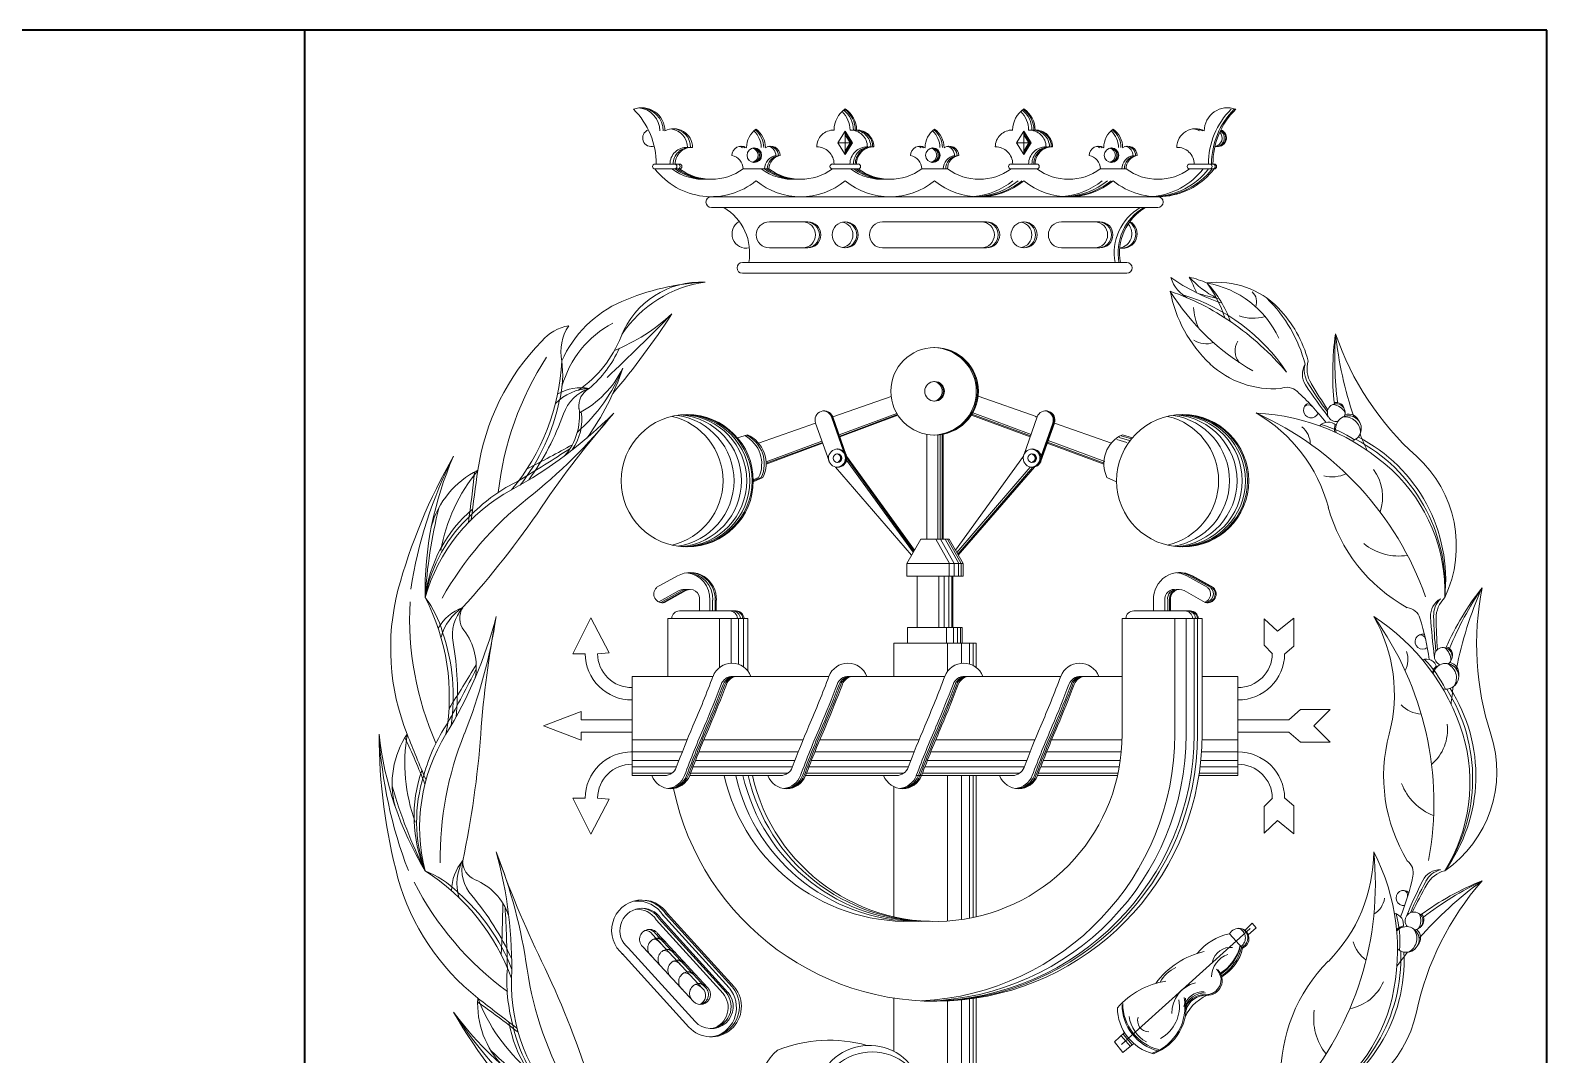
# Model space of a CAD drawing. Header units: millimetres. Extents: x 0 to 211, y 0 to 125.
# Drawn here: x 180.58 to 205, y 42.5 to 59 of the extents above; entities that cross this region are included whole.
import ezdxf
from ezdxf.enums import TextEntityAlignment as Align

# ---------------------------------------------------------------- set-up
doc = ezdxf.new("R2010")
doc.units = ezdxf.units.MM
doc.layers.add('Cajetín y formato', color=1, linetype='Continuous', lineweight=35)
doc.layers.add('Textos y Leyendas', color=3, linetype='Continuous', lineweight=15)
doc.styles.add('e1', font='times.ttf')

# ---------------------------------------------------------------- blocks, each defined once
blk = doc.blocks.new('eps')
at = {"color": 0, "lineweight": 13}
for p, q in [((-1.296, 10.375), (-1.413, 10.186)), ((-1.296, 10.375), (-1.179, 10.186)), ((-1.296, 10.375), (-1.296, 9.998)), ((-1.296, 10.354), (-1.193, 10.186)), ((-1.296, 10.317), (-1.215, 10.186)), ((1.58, 10.375), (1.463, 10.186)), ((1.58, 10.375), (1.697, 10.186)), ((1.58, 10.375), (1.58, 9.998)), ((1.58, 10.354), (1.683, 10.186)), ((1.58, 10.317), (1.661, 10.186)), ((-1.413, 10.186), (-1.296, 9.998)), ((-1.296, 10.186), (-1.413, 10.186)), ((-1.215, 10.186), (-1.296, 10.056)), ((-1.193, 10.186), (-1.296, 10.019)), ((-1.179, 10.186), (-1.296, 9.998)), ((-1.296, 10.186), (-1.179, 10.186)), ((1.463, 10.186), (1.58, 9.998)), ((1.58, 10.186), (1.463, 10.186)), ((1.661, 10.186), (1.58, 10.056)), ((1.683, 10.186), (1.58, 10.019)), ((1.697, 10.186), (1.58, 9.998)), ((1.58, 10.186), (1.697, 10.186)), ((-3.963, 9.846), (-4.359, 9.846)), ((-3.963, 9.768), (-4.359, 9.768)), ((-2.939, 9.768), (-2.525, 9.768)), ((-1.501, 9.847), (-1.087, 9.847)), ((-1.501, 9.768), (-1.087, 9.768)), ((-0.063, 9.768), (0.351, 9.768)), ((1.375, 9.847), (1.789, 9.847)), ((1.375, 9.768), (1.789, 9.768)), ((2.813, 9.768), (3.227, 9.768)), ((4.251, 9.846), (4.647, 9.846)), ((4.251, 9.768), (4.647, 9.768)), ((-3.451, 9.32), (0.144, 9.32)), ((3.739, 9.32), (0.144, 9.32)), ((-3.451, 9.147), (0.144, 9.147)), ((3.739, 9.147), (0.144, 9.147)), ((-2.517, 8.917), (-1.898, 8.917)), ((0.144, 8.917), (-0.693, 8.917)), ((0.144, 8.917), (0.982, 8.917)), ((2.805, 8.917), (2.186, 8.917)), ((-2.517, 8.496), (-1.898, 8.496)), ((0.144, 8.496), (-0.693, 8.496)), ((0.144, 8.496), (0.982, 8.496)), ((2.805, 8.496), (2.186, 8.496)), ((0.144, 8.26), (-2.951, 8.26)), ((0.144, 8.088), (-2.951, 8.088)), ((0.144, 8.26), (3.239, 8.26)), ((0.144, 8.088), (3.239, 8.088)), ((-1.497, 5.774), (-0.557, 6.106)), ((1.796, 5.774), (0.845, 6.11)), ((-2.691, 5.351), (-1.773, 5.676)), ((-1.556, 5.062), (-1.773, 5.676)), ((-1.323, 5.222), (-1.518, 5.774)), ((-1.304, 5.203), (-1.506, 5.774)), ((-1.279, 5.16), (-1.497, 5.774)), ((-1.395, 5.487), (-0.465, 5.831)), ((-1.384, 5.467), (-0.452, 5.811)), ((-1.384, 5.454), (-0.446, 5.801)), ((1.683, 5.454), (0.736, 5.804)), ((1.688, 5.468), (0.741, 5.818)), ((1.697, 5.494), (0.751, 5.844)), ((1.579, 5.16), (1.796, 5.774)), ((1.855, 5.062), (2.073, 5.676)), ((1.86, 5.145), (2.047, 5.676)), ((1.863, 5.126), (2.057, 5.676)), ((2.99, 5.351), (2.073, 5.676)), ((-3.032, 5.439), (-2.869, 5.487)), ((-2.57, 5.053), (-1.67, 5.385)), ((0.018, 5.493), (0.018, 3.804)), ((0.196, 5.493), (0.196, 3.804)), ((0.236, 5.493), (0.236, 3.804)), ((0.265, 5.493), (0.265, 3.804)), ((0.282, 5.493), (0.282, 3.804)), ((2.883, 5.056), (1.972, 5.393)), ((3.242, 5.363), (3.08, 5.411)), ((3.28, 5.395), (3.118, 5.443)), ((3.312, 5.42), (3.15, 5.468)), ((3.331, 5.439), (3.169, 5.487)), ((-2.57, 5.029), (-1.663, 5.364)), ((-2.57, 5.016), (-1.659, 5.353)), ((-0.179, 3.631), (-1.275, 5.144)), ((0.478, 3.631), (1.574, 5.144)), ((2.869, 5.016), (1.958, 5.353)), ((2.874, 5.03), (1.963, 5.367)), ((-0.227, 3.548), (-1.451, 4.968)), ((-0.2, 3.595), (-1.275, 5.079)), ((-0.188, 3.615), (-1.271, 5.11)), ((0.5, 3.593), (1.685, 4.968)), ((0.517, 3.563), (1.726, 4.964)), ((0.526, 3.548), (1.75, 4.968)), ((-2.775, 4.761), (-2.691, 4.797)), ((-2.775, 4.743), (-2.648, 4.797)), ((-2.775, 4.73), (-2.62, 4.797)), ((3.075, 4.73), (2.919, 4.797)), ((-0.302, 3.416), (-0.079, 3.804)), ((-0.079, 3.804), (0.15, 3.804)), ((0.379, 3.804), (0.15, 3.804)), ((0.386, 3.416), (0.163, 3.804)), ((0.461, 3.416), (0.238, 3.804)), ((0.536, 3.416), (0.313, 3.804)), ((0.574, 3.416), (0.35, 3.804)), ((0.602, 3.416), (0.379, 3.804)), ((-3.996, 3.214), (-4.337, 3.025)), ((-0.302, 3.416), (0.15, 3.416)), ((-0.302, 3.208), (-0.302, 3.416)), ((-0.139, 3.208), (-0.302, 3.208)), ((-0.139, 3.208), (0.15, 3.208)), ((-0.139, 2.383), (-0.139, 3.208)), ((0.602, 3.416), (0.15, 3.416)), ((0.438, 3.208), (0.15, 3.208)), ((0.213, 2.383), (0.213, 3.208)), ((0.297, 2.383), (0.297, 3.208)), ((0.372, 2.383), (0.372, 3.208)), ((0.377, 3.208), (0.377, 3.416)), ((0.419, 2.383), (0.419, 3.208)), ((0.438, 3.208), (0.602, 3.208)), ((0.438, 2.383), (0.438, 3.208)), ((0.461, 3.208), (0.461, 3.416)), ((0.527, 3.208), (0.527, 3.416)), ((0.574, 3.208), (0.574, 3.416)), ((0.602, 3.208), (0.602, 3.416)), ((4.205, 3.214), (4.546, 3.025)), ((4.25, 3.214), (4.591, 3.025)), ((4.28, 3.214), (4.621, 3.025)), ((4.295, 3.214), (4.636, 3.025)), ((-3.969, 2.977), (-4.294, 2.795)), ((-3.923, 2.977), (-4.263, 2.787)), ((-3.884, 2.977), (-4.225, 2.787)), ((-3.863, 2.977), (-4.204, 2.787)), ((-3.863, 2.977), (-3.863, 2.977)), ((4.163, 2.977), (4.503, 2.787)), ((-3.644, 2.65), (-3.644, 2.824)), ((-3.477, 2.65), (-3.477, 2.824)), ((-3.43, 2.65), (-3.43, 2.824)), ((-3.392, 2.65), (-3.392, 2.824)), ((-3.371, 2.65), (-3.371, 2.824)), ((3.67, 2.65), (3.67, 2.824)), ((3.854, 2.65), (3.854, 2.824)), ((3.899, 2.65), (3.899, 2.824)), ((3.929, 2.65), (3.929, 2.824)), ((3.944, 2.65), (3.944, 2.824)), ((-5.68, 1.962), (-5.393, 2.54)), ((-5.393, 2.54), (-5.096, 1.978)), ((-4.15, 2.528), (-2.865, 2.528)), ((-4.15, 1.597), (-4.15, 2.528)), ((-3.507, 2.65), (-3.964, 2.65)), ((-3.507, 2.65), (-3.051, 2.65)), ((-3.319, 2.528), (-3.319, 1.741)), ((-3.134, 2.528), (-3.134, 1.808)), ((-3.016, 2.528), (-3.016, 1.792)), ((-2.932, 2.528), (-2.932, 1.75)), ((-2.865, 2.528), (-2.865, 1.687)), ((3.164, 2.528), (3.164, 0.665)), ((4.45, 2.528), (3.164, 2.528)), ((3.807, 2.65), (3.35, 2.65)), ((3.807, 2.65), (4.264, 2.65)), ((4.011, 0.665), (4.011, 2.528)), ((4.194, 0.665), (4.194, 2.528)), ((4.322, 0.665), (4.322, 2.528)), ((4.377, 0.665), (4.377, 2.528)), ((4.45, 0.665), (4.45, 2.528)), ((5.452, 2.523), (5.664, 2.323)), ((5.452, 2.097), (5.452, 2.523)), ((5.664, 2.323), (5.93, 2.536)), ((5.93, 2.536), (5.93, 2.084)), ((-0.291, 2.383), (0.15, 2.383)), ((-0.291, 2.129), (-0.291, 2.383)), ((0.59, 2.383), (0.15, 2.383)), ((0.337, 2.129), (0.337, 2.383)), ((0.45, 2.129), (0.45, 2.383)), ((0.515, 2.129), (0.515, 2.383)), ((0.562, 2.129), (0.562, 2.383)), ((0.59, 2.129), (0.59, 2.383)), ((-5.482, 1.962), (-5.68, 1.962)), ((-5.283, 1.962), (-5.096, 1.978)), ((-0.515, 2.129), (-0.515, 1.597)), ((0.15, 2.129), (-0.515, 2.129)), ((0.15, 2.129), (0.815, 2.129)), ((0.354, 1.679), (0.354, 2.129)), ((0.576, 1.807), (0.576, 2.129)), ((0.707, 1.796), (0.707, 2.129)), ((0.764, 1.772), (0.764, 2.129)), ((0.815, 2.129), (0.815, 1.74)), ((5.583, 1.962), (5.452, 2.097)), ((5.93, 2.084), (5.781, 1.962)), ((-4.727, 1.597), (-3.425, 1.597)), ((-4.727, 0), (-4.727, 1.597)), ((-3.106, 1.597), (-3.022, 1.597)), ((-3.022, 1.597), (-1.558, 1.597)), ((-1.239, 1.597), (-0.515, 1.597)), ((-0.515, 1.597), (0.15, 1.597)), ((0.309, 1.597), (0.15, 1.597)), ((2.175, 1.597), (0.628, 1.597)), ((3.164, 1.597), (2.495, 1.597)), ((5.026, 1.597), (4.45, 1.597)), ((5.026, 0), (5.026, 1.597)), ((-5.548, 1.03), (-6.154, 0.798)), ((-5.548, 0.897), (-5.548, 1.03)), ((5.847, 0.897), (6.036, 1.061)), ((6.036, 1.061), (6.514, 1.061)), ((6.514, 1.061), (6.248, 0.798)), ((-5.548, 0.567), (-6.154, 0.798)), ((-4.727, 0.897), (-5.548, 0.897)), ((5.026, 0.897), (5.847, 0.897)), ((6.514, 0.536), (6.248, 0.798)), ((-4.727, 0.699), (-5.548, 0.699)), ((-5.548, 0.699), (-5.548, 0.567)), ((-4.727, 0.577), (-3.84, 0.577)), ((-3.571, 0.577), (-1.973, 0.577)), ((-1.704, 0.577), (-0.106, 0.577)), ((0.162, 0.577), (1.761, 0.577)), ((2.029, 0.577), (3.163, 0.577)), ((4.449, 0.577), (5.026, 0.577)), ((5.026, 0.699), (5.847, 0.699)), ((5.847, 0.699), (6.036, 0.536)), ((6.036, 0.536), (6.514, 0.536)), ((-4.749, 0.38), (-3.919, 0.38)), ((-3.652, 0.38), (-2.052, 0.38)), ((-1.785, 0.38), (-0.185, 0.38)), ((0.082, 0.38), (1.681, 0.38)), ((1.948, 0.38), (3.151, 0.38)), ((4.44, 0.38), (5.026, 0.38)), ((-4.727, 0.244), (-3.972, 0.244)), ((-4.727, 0.142), (-4.011, 0.142)), ((-4.727, 0.04), (-4.083, 0.04)), ((-4.202, 0), (-4.727, 0)), ((-2.336, 0), (-3.799, 0)), ((-3.784, 0.04), (-2.216, 0.04)), ((-3.745, 0.142), (-2.144, 0.142)), ((-3.706, 0.244), (-2.105, 0.244)), ((-0.469, 0), (-1.932, 0)), ((-1.917, 0.04), (-0.349, 0.04)), ((-1.879, 0.142), (-0.277, 0.142)), ((-1.839, 0.244), (-0.238, 0.244)), ((0.15, 0), (-0.15, 0)), ((-0.051, 0.04), (1.517, 0.04)), ((-0.012, 0.142), (1.589, 0.142)), ((0.028, 0.244), (1.628, 0.244)), ((0.15, 0), (1.398, 0)), ((0.354, -2.342), (0.354, 0)), ((0.576, -2.319), (0.576, 0)), ((0.707, -2.297), (0.707, 0)), ((0.764, -2.286), (0.764, 0)), ((0.815, 0), (0.815, -2.275)), ((1.801, 0), (3.09, 0)), ((1.816, 0.04), (3.098, 0.04)), ((1.855, 0.142), (3.118, 0.142)), ((1.895, 0.244), (3.134, 0.244)), ((4.398, 0), (5.026, 0)), ((4.404, 0.04), (5.026, 0.04)), ((4.418, 0.142), (5.026, 0.142)), ((4.429, 0.244), (5.026, 0.244)), ((-0.515, -0.178), (-0.515, -2.275)), ((-5.482, -0.365), (-5.68, -0.365)), ((-5.68, -0.365), (-5.393, -0.944)), ((-5.393, -0.944), (-5.096, -0.381)), ((-5.283, -0.365), (-5.096, -0.381)), ((5.583, -0.365), (5.452, -0.501)), ((5.93, -0.487), (5.781, -0.365)), ((5.93, -0.939), (5.93, -0.487)), ((5.452, -0.501), (5.452, -0.926)), ((5.452, -0.926), (5.664, -0.726)), ((5.664, -0.726), (5.93, -0.939)), ((-4.34, -2.325), (-3.263, -3.51)), ((-4.292, -2.309), (-3.215, -3.494)), ((-4.26, -2.309), (-3.183, -3.494)), ((-4.241, -2.235), (-3.164, -3.42)), ((-4.241, -2.235), (-3.164, -3.42)), ((-4.193, -2.219), (-3.116, -3.404)), ((-4.161, -2.219), (-3.084, -3.404)), ((5.139, -2.494), (5.256, -2.376)), ((5.256, -2.376), (5.322, -2.452)), ((-4.396, -2.559), (-3.593, -3.429)), ((-4.348, -2.543), (-3.545, -3.413)), ((-4.316, -2.543), (-3.512, -3.413)), ((3.156, -4.334), (5.224, -2.466)), ((4.895, -2.549), (5.104, -2.778)), ((5.322, -2.452), (5.194, -2.565)), ((-4.889, -2.866), (-3.812, -4.051)), ((-4.79, -2.776), (-3.713, -3.961)), ((-4.541, -2.768), (-3.737, -3.639)), ((-0.515, -3.583), (-0.515, -4.439)), ((0.354, -5.048), (0.354, -3.63)), ((0.576, -4.957), (0.576, -3.613)), ((0.707, -4.9), (0.707, -3.598)), ((0.764, -4.879), (0.764, -3.59)), ((0.815, -3.583), (0.815, -4.861)), ((3.203, -4.141), (3.041, -4.29)), ((3.041, -4.29), (3.174, -4.461)), ((3.149, -4.19), (3.297, -4.363)), ((3.174, -4.461), (3.354, -4.318)), ((3.18, -4.163), (3.328, -4.338))]:
    blk.add_line(p, q, dxfattribs=at)
for centre, radius in [((-2.759, 9.989), 0.117), ((0.117, 9.989), 0.117), ((2.993, 9.989), 0.117), ((-1.296, 8.706), 0.21), ((1.584, 8.706), 0.21), ((0.144, 6.187), 0.705), ((0.144, 6.187), 0.158), ((-3.84, 4.746), 1.065), ((4.139, 4.746), 1.065), ((-1.418, 5.111), 0.147), ((-1.418, 5.111), 0.0696), ((1.717, 5.111), 0.147), ((1.717, 5.111), 0.0696)]:
    blk.add_circle(centre, radius, dxfattribs=at)
for centre, radius, start, end in [((-4.573, 10.379), 0.375, 0, 110.5678), ((-4.655, 10.379), 0.375, 0, 83.735), ((-4.602, 10.379), 0.375, 0, 87.7257), ((4.861, 10.379), 0.375, 69.4322, 180), ((-5.589, 9.845), 1.251, 0.0474, 44.9776), ((-1.066, 10.394), 0.409, 123.9274, 180), ((-1.627, 10.394), 0.409, 0, 46.6209), ((-1.573, 10.394), 0.409, 0, 51.6766), ((-1.542, 10.394), 0.409, 0, 54.4107), ((-1.522, 10.394), 0.409, 0, 56.0726), ((1.81, 10.394), 0.409, 123.9274, 180), ((1.249, 10.394), 0.409, 0, 46.6209), ((1.303, 10.394), 0.409, 0, 51.6766), ((1.334, 10.394), 0.409, 0, 54.4107), ((1.354, 10.394), 0.409, 0, 56.0726), ((5.803, 9.845), 1.251, 135.0224, 179.9526), ((5.854, 9.845), 1.251, 135.0224, 179.9526), ((5.877, 9.845), 1.251, 135.0224, 179.9526), ((-4.416, 10.267), 0.14, 111.4749, 288.1112), ((-4.055, 10.114), 0.301, 0, 118.3292), ((-4.137, 10.114), 0.301, 0, 82.1956), ((-4.085, 10.114), 0.301, 0, 87.1697), ((-2.516, 10.111), 0.368, 125.9765, 180), ((-3.016, 10.111), 0.368, 0, 47.2049), ((-2.975, 10.111), 0.368, 0, 51.3748), ((-2.948, 10.111), 0.368, 0, 54.0235), ((-1.486, 10.124), 0.269, 87.5947, 180), ((-1.207, 10.124), 0.269, 0, 92.4053), ((-1.153, 10.124), 0.269, 0, 92.4053), ((-1.121, 10.124), 0.269, 0, 92.4053), ((-1.102, 10.124), 0.269, 0, 92.4053), ((0.36, 10.111), 0.368, 125.9765, 180), ((-0.139, 10.111), 0.368, 0, 47.2049), ((-0.099, 10.111), 0.368, 0, 51.3748), ((-0.072, 10.111), 0.368, 0, 54.0235), ((1.39, 10.124), 0.269, 87.5947, 180), ((1.669, 10.124), 0.269, 0, 92.4053), ((1.724, 10.124), 0.269, 0, 92.4053), ((1.755, 10.124), 0.269, 0, 92.4053), ((1.774, 10.124), 0.269, 0, 92.4053), ((3.236, 10.111), 0.368, 125.9765, 180), ((2.737, 10.111), 0.368, 0, 47.2049), ((2.777, 10.111), 0.368, 0, 51.3748), ((2.804, 10.111), 0.368, 0, 54.0235), ((4.344, 10.114), 0.301, 61.6708, 180), ((4.269, 10.114), 0.301, 61.6708, 82.9086), ((4.321, 10.114), 0.301, 61.6708, 87.8231), ((4.669, 10.267), 0.14, 265.962, 55.5194), ((4.634, 10.267), 0.14, 280.6316, 41.8631), ((4.704, 10.267), 0.14, 251.8888, 68.5251), ((4.691, 10.267), 0.14, 256.994, 63.8146), ((-3.849, 9.846), 0.268, 87.29, 180), ((-3.797, 9.846), 0.268, 87.29, 180), ((-3.767, 9.846), 0.268, 87.29, 180), ((-2.967, 9.982), 0.153, 57.0101, 180), ((-3.035, 9.982), 0.153, 57.0101, 77.2533), ((-2.994, 9.982), 0.153, 57.0101, 84.9367), ((-2.815, 9.989), 0.117, 283.8341, 76.1659), ((-2.79, 9.989), 0.117, 277.6789, 82.3211), ((-2.77, 9.989), 0.117, 272.8217, 87.1783), ((-2.497, 9.982), 0.153, 0, 122.9899), ((-2.565, 9.982), 0.153, 0, 77.2533), ((-2.524, 9.982), 0.153, 0, 84.9367), ((-1.752, 9.847), 0.277, 360, 90.7689), ((-0.942, 9.847), 0.277, 89.2311, 180), ((-0.887, 9.847), 0.277, 89.2311, 180), ((-0.856, 9.847), 0.277, 89.2311, 180), ((-0.836, 9.847), 0.277, 89.2311, 180), ((-0.091, 9.982), 0.153, 57.0101, 180), ((-0.158, 9.982), 0.153, 57.0101, 77.2533), ((-0.118, 9.982), 0.153, 57.0101, 84.9367), ((0.061, 9.989), 0.117, 283.8341, 76.1659), ((0.086, 9.989), 0.117, 277.6789, 82.3211), ((0.106, 9.989), 0.117, 272.8217, 87.1783), ((0.379, 9.982), 0.153, 0, 122.9899), ((0.312, 9.982), 0.153, 0, 77.2533), ((0.352, 9.982), 0.153, 0, 84.9367), ((1.125, 9.847), 0.277, 360, 90.7689), ((1.935, 9.847), 0.277, 89.2311, 180), ((1.989, 9.847), 0.277, 89.2311, 180), ((2.02, 9.847), 0.277, 89.2311, 180), ((2.04, 9.847), 0.277, 89.2311, 180), ((2.785, 9.982), 0.153, 57.0101, 180), ((2.718, 9.982), 0.153, 57.0101, 77.2533), ((2.758, 9.982), 0.153, 57.0101, 84.9367), ((2.938, 9.989), 0.117, 283.8341, 76.1659), ((2.962, 9.989), 0.117, 277.6789, 82.3211), ((2.982, 9.989), 0.117, 272.8217, 87.1783), ((3.255, 9.982), 0.153, 0, 122.9899), ((3.188, 9.982), 0.153, 0, 77.2533), ((3.228, 9.982), 0.153, 0, 84.9367), ((4.055, 9.846), 0.268, 360, 92.71), ((-4.359, 9.807), 0.039, 90, 270), ((-3.451, 10.465), 1.144, 217.4875, 308.9217), ((-3.576, 10.465), 0.864, 233.6848, 274.1558), ((-4.045, 9.807), 0.039, 270, 90), ((-3.522, 10.465), 0.864, 233.6848, 272.3573), ((-3.485, 10.465), 0.864, 233.6848, 271.1223), ((-3.993, 9.807), 0.039, 270, 90), ((-3.963, 9.807), 0.039, 270, 90), ((-3.451, 10.465), 0.864, 233.6848, 306.3152), ((-3.156, 9.768), 0.217, 360, 80.4594), ((-2.138, 10.465), 0.864, 233.6848, 274.1558), ((-2.084, 10.465), 0.864, 233.6848, 272.3573), ((-2.376, 9.768), 0.217, 99.5406, 180), ((-2.047, 10.465), 0.864, 233.6848, 271.1223), ((-2.335, 9.768), 0.217, 99.5406, 180), ((-2.308, 9.768), 0.217, 99.5406, 180), ((-2.013, 10.465), 0.864, 233.6848, 306.3152), ((-1.501, 9.808), 0.0396, 90, 270), ((-0.7, 10.465), 0.864, 233.6848, 274.1558), ((-0.646, 10.465), 0.864, 233.6848, 272.3573), ((-0.609, 10.465), 0.864, 233.6848, 271.1223), ((-1.087, 9.808), 0.0396, 270, 90), ((-0.575, 10.465), 0.864, 233.6848, 306.3152), ((-0.28, 9.768), 0.217, 360, 80.4594), ((0.501, 9.768), 0.217, 99.5406, 180), ((0.541, 9.768), 0.217, 99.5406, 180), ((0.568, 9.768), 0.217, 99.5406, 180), ((0.863, 10.465), 0.864, 233.6848, 306.3152), ((1.375, 9.808), 0.0396, 90, 270), ((1.789, 9.808), 0.0396, 270, 90), ((2.301, 10.465), 0.864, 233.6848, 306.3152), ((2.596, 9.768), 0.217, 360, 80.4594), ((3.739, 10.465), 1.144, 231.0783, 322.5125), ((3.377, 9.768), 0.217, 99.5406, 180), ((3.417, 9.768), 0.217, 99.5406, 180), ((3.444, 9.768), 0.217, 99.5406, 180), ((3.739, 10.465), 0.864, 233.6848, 306.3152), ((3.56, 10.465), 1.144, 274.4844, 322.5125), ((3.648, 10.465), 1.144, 272.2951, 322.5125), ((3.704, 10.465), 1.144, 270.8741, 322.5125), ((4.251, 9.807), 0.039, 90, 270), ((4.573, 9.807), 0.039, 270, 90), ((4.625, 9.807), 0.039, 270, 90), ((4.647, 9.807), 0.039, 270, 90), ((-2.013, 10.465), 1.144, 231.0783, 308.9217), ((-0.575, 10.465), 1.144, 231.0783, 308.9217), ((0.863, 10.465), 1.144, 231.0783, 308.9217), ((0.684, 10.465), 1.144, 274.4844, 308.9217), ((0.771, 10.465), 1.144, 272.2951, 308.9217), ((0.828, 10.465), 1.144, 270.8741, 308.9217), ((2.301, 10.465), 1.144, 231.0783, 308.9217), ((2.122, 10.465), 1.144, 274.4844, 308.9217), ((2.21, 10.465), 1.144, 272.2951, 308.9217), ((2.266, 10.465), 1.144, 270.8741, 308.9217), ((-3.451, 9.234), 0.0866, 90, 270), ((3.739, 9.234), 0.0866, 270, 90), ((-3.684, 8.416), 0.85, 349.4489, 59.401), ((3.887, 8.416), 0.85, 120.599, 190.5511), ((3.948, 8.416), 0.85, 120.599, 190.5511), ((3.972, 8.416), 0.85, 120.599, 190.5511), ((-2.886, 8.723), 0.232, 120.0982, 282.0362), ((-2.517, 8.706), 0.21, 90, 270), ((-1.983, 8.706), 0.21, 270, 90), ((-1.922, 8.706), 0.21, 270, 90), ((-1.898, 8.706), 0.21, 270, 90), ((-1.381, 8.706), 0.21, 281.6576, 78.3424), ((-1.32, 8.706), 0.21, 273.3097, 86.6903), ((-0.693, 8.706), 0.21, 90, 270), ((0.896, 8.706), 0.21, 270, 90), ((0.957, 8.706), 0.21, 270, 90), ((0.982, 8.706), 0.21, 270, 90), ((1.499, 8.706), 0.21, 281.6576, 78.3424), ((1.559, 8.706), 0.21, 273.3097, 86.6903), ((2.186, 8.706), 0.21, 90, 270), ((2.72, 8.706), 0.21, 270, 90), ((2.781, 8.706), 0.21, 270, 90), ((2.805, 8.706), 0.21, 270, 90), ((3.174, 8.723), 0.232, 257.9638, 59.9018), ((3.15, 8.723), 0.232, 263.9636, 55.0431), ((3.089, 8.723), 0.232, 279.0748, 42.5408), ((-2.951, 8.174), 0.0862, 90, 270), ((3.239, 8.174), 0.0862, 270, 90), ((-3.617, 6.563), 1.384, 87.1444, 158.4711), ((-3.379, 4.147), 3.801, 92.558, 113.5017), ((-3.284, 6.03), 1.933, 97.8717, 146.2715), ((5.8, 10.686), 3.248, 235.241, 251.5698), ((4.487, 8.188), 0.565, 197.5886, 243.3759), ((5.386, 9.055), 1.536, 222.0387, 242.7492), ((3.852, 6.372), 1.7, 66.4536, 76.6456), ((1.733, 6.711), 2.835, 22.0071, 27.6474), ((4.701, 6.579), 1.363, 44.2322, 97.1555), ((2.93, 6.761), 1.983, 17.8946, 36.1416), ((4.262, 6.385), 1.569, 24.744, 80.1147), ((3.193, 6.686), 1.827, 19.8775, 42.9392), ((-4.147, 5.915), 1.874, 113.5017, 156.0589), ((7.16, 9.806), 3.796, 211.9589, 240.088), ((2.625, 3.975), 4.042, 55.3543, 71.0299), ((6.045, 8.194), 2.143, 190.6666, 226.8393), ((3.228, 4.773), 3.106, 33.7197, 72.9073), ((5.172, 10.215), 2.573, 251.6495, 260.0214), ((5.119, 7.628), 0.211, 337.8664, 49.1821), ((3.86, 6.029), 2.328, 14.857, 45.3649), ((-32.226, 35.031), 39.414, 313.4343, 315.5563), ((-14.709, 14.315), 12.656, 319.8454, 327.0622), ((-6.167, 9.675), 3.057, 292.1998, 312.8609), ((5.553, 7.665), 1.248, 185.8221, 201.4835), ((5.274, 7.983), 0.621, 248.559, 287.9046), ((4.301, 6.189), 1.921, 14.6513, 44.2322), ((-5.621, 6.517), 0.736, 99.9433, 139.4189), ((-5.126, 6.824), 0.749, 146.209, 191.4992), ((-4.258, 5.818), 1.66, 117.9975, 164.2904), ((2.304, 3.51), 4.606, 40.416, 55.3543), ((10.985, 6.472), 4.431, 171.679, 186.3392), ((12.249, 6.724), 5.661, 176.0496, 187.2952), ((12.68, 7.747), 6.112, 185.9493, 198.8327), ((11.028, 8.619), 4.676, 198.7833, 228.0549), ((-3.502, 4.373), 3.748, 135.6062, 171.6884), ((-6.668, 7.766), 1.896, 304.6477, 338.4711), ((-6.632, 7.645), 1.863, 310.6952, 335.63), ((0.11, 6.187), 0.705, 271.4004, 88.5996), ((0.129, 6.187), 0.705, 270.6001, 89.3999), ((4.516, 7.295), 0.343, 235.3428, 289.9911), ((5.268, 6.836), 0.287, 146.5976, 219.5115), ((-1.918, 4.017), 4.993, 146.9834, 173.8098), ((-9.302, 6.823), 3.445, 319.8482, 357.5338), ((-7.547, 6.454), 1.702, 346.3132, 7.4613), ((5.597, 7.716), 1.489, 226.8393, 274.6114), ((6.38, 6.464), 0.314, 148.9817, 213.6762), ((6.488, 6.527), 0.391, 165.3013, 211.0944), ((6.598, 6.55), 0.457, 164.0495, 210.8495), ((-7.486, 7.632), 2.821, 311.7099, 337.67), ((-6.339, 7.278), 1.629, 297.9268, 333.8272), ((-8.808, 7.869), 4.144, 324.0238, 341.5805), ((-5.384, 5.428), 0.806, 92.367, 135.4695), ((-5.55, 5.491), 0.753, 79.8764, 119.8354), ((-5.202, 5.599), 0.669, 108.82, 160.2708), ((-5.261, 5.949), 0.324, 118.9, 187.3769), ((0.11, 6.187), 0.158, 276.2749, 83.7251), ((0.129, 6.187), 0.158, 272.6849, 87.3151), ((5.813, 6.006), 0.246, 47.4792, 113.0121), ((3.197, 3.153), 4.118, 37.991, 47.4792), ((14.706, 12.012), 10.32, 213.6762, 217.1801), ((11.267, 9.409), 5.971, 211.0944, 216.5148), ((15.311, 11.753), 10.605, 210.8495, 213.5712), ((-8.996, 6.649), 3.156, 321.3433, 349.0169), ((-6.541, 5.784), 0.967, 319.194, 7.3769), ((-1.635, 5.725), 0.147, 19.478, 199.478), ((-1.656, 5.725), 0.147, 19.478, 85.8981), ((-1.644, 5.725), 0.147, 19.478, 88.2432), ((1.934, 5.725), 0.147, 340.522, 160.522), ((1.909, 5.725), 0.147, 340.522, 85.0487), ((1.919, 5.725), 0.147, 340.522, 87.0316), ((6.206, 5.882), 0.122, 106.3181, 338.0909), ((6.162, 5.882), 0.0875, 44.0095, 132.1151), ((6.611, 5.843), 0.143, 335.1404, 280.0193), ((6.525, 5.715), 0.263, 29.5811, 82.4184), ((6.607, 5.867), 0.14, 12.1717, 101.4462), ((-9.976, 10.724), 6.958, 298.3783, 315.3897), ((-11.651, 11.13), 8.482, 308.165, 321.3919), ((-9.935, 7.297), 4.36, 324.4513, 340.2708), ((7.381, -4.884), 16.395, 139.1617, 145.8383), ((-6.403, 5.735), 0.866, 325.3645, 8.0161), ((-4.328, 4.746), 1.065, 283.2366, 76.7634), ((-4.151, 4.746), 1.065, 278.3959, 81.6041), ((-4.031, 4.746), 1.065, 275.1405, 84.8595), ((-3.946, 4.746), 1.065, 272.8532, 87.1468), ((-3.896, 4.746), 1.065, 271.5212, 88.4788), ((-3.861, 4.746), 1.065, 270.5704, 89.4296), ((1.909, 5.725), 0.147, 157.2223, 160.522), ((1.919, 5.725), 0.147, 158.5429, 160.522), ((3.652, 4.746), 1.065, 283.2366, 76.7634), ((3.828, 4.746), 1.065, 278.3959, 81.6041), ((3.949, 4.746), 1.065, 275.1405, 84.8595), ((4.033, 4.746), 1.065, 272.8532, 87.1468), ((4.083, 4.746), 1.065, 271.5212, 88.4788), ((4.118, 4.746), 1.065, 270.5704, 89.4296), ((5.161, 2.399), 3.442, 46.9632, 87.3219), ((3.228, 1.171), 5.115, 19.4847, 65.833), ((4.062, 3.667), 2.51, 15.14, 59.86), ((6.482, 5.508), 0.184, 46.862, 137.9623), ((5.854, 3.815), 1.907, 56.4764, 74.3637), ((6.856, 5.589), 0.272, 165.9182, 192.5089), ((6.808, 5.586), 0.207, 286.8212, 198.5313), ((6.751, 5.523), 0.251, 358.2099, 98.4045), ((6.808, 5.638), 0.183, 20.0441, 108.4241), ((-3.156, 5.019), 0.516, 334.534, 61.9464), ((-3.114, 5.019), 0.516, 334.534, 63.8844), ((-3.086, 5.019), 0.516, 334.534, 65.2169), ((3.385, 5.019), 0.516, 114.7831, 205.466), ((5.829, 5.331), 0.365, 0.91, 51.1205), ((5.675, 3.033), 2.689, 356.4239, 62.3396), ((5.784, 3.146), 2.59, 353.7772, 62.8895), ((12.68, 7.747), 6.112, 201.5701, 204.2292), ((0.32, 0.595), 9.135, 150.1512, 164.8488), ((-1.139, 1.878), 7.241, 153.2169, 171.0795), ((-2.678, 2.969), 5.382, 156.1927, 181.1019), ((-20.741, 28.225), 27.433, 301.1399, 303.1916), ((-19.416, 30.152), 28.368, 297.2693, 298.9428), ((-1.439, 5.111), 0.147, 274.1019, 85.8981), ((-1.439, 5.111), 0.0696, 278.6725, 81.3275), ((-1.427, 5.111), 0.147, 271.7568, 88.2432), ((-1.427, 5.111), 0.0696, 273.7052, 86.2948), ((1.692, 5.111), 0.147, 274.9513, 85.0487), ((1.692, 5.111), 0.0696, 280.4827, 79.5173), ((1.702, 5.111), 0.147, 272.9684, 87.0316), ((1.702, 5.111), 0.0696, 276.2671, 83.7329), ((6.604, 3.697), 1.942, 334.6505, 48.0549), ((-6.574, 3.626), 1.438, 116.3109, 164.5879), ((-5.049, 3.136), 2.799, 140.5494, 170.0066), ((-22.77, 6.308), 15.568, 351.7593, 354.7587), ((24.295, 0.312), 31.84, 171.6884, 173.1259), ((6.623, 4.485), 0.736, 340.7334, 36.877), ((5.682, 2.957), 2.679, 358.0368, 46.9632), ((-5.401, 2.334), 2.673, 115.5689, 135.4627), ((6.548, 5.334), 0.524, 255.1514, 295.1872), ((-5.311, 2.089), 2.856, 118.3783, 164.2398), ((-3.057, 0.195), 5.426, 128.165, 150.6335), ((-0.259, 2.407), 7.814, 165.9014, 176.6388), ((-5.848, 2.597), 2.228, 130.5199, 173.0969), ((-5.716, 2.433), 2.383, 131.8447, 169.5631), ((-18.534, 12.703), 14.924, 317.9297, 325.8383), ((9.029, 5.011), 2.637, 195.14, 241.092), ((7.622, 4.44), 0.906, 231.192, 278.6812), ((-3.791, 2.847), 0.421, 356.8582, 119.1323), ((-3.897, 2.847), 0.421, 356.8582, 82.7779), ((-3.85, 2.847), 0.421, 356.8582, 85.963), ((-3.812, 2.847), 0.421, 356.8582, 88.5592), ((4.09, 2.847), 0.421, 60.8677, 183.1418), ((4, 2.847), 0.421, 60.8677, 83.8664), ((4.045, 2.847), 0.421, 60.8677, 86.9376), ((4.075, 2.847), 0.421, 60.8677, 88.9796), ((-4.867, 2.051), 3.748, 165.6062, 201.6884), ((-4.236, 2.924), 0.142, 134.9929, 283.2717), ((-3.897, 2.847), 0.149, 69.1386, 119.1323), ((-3.85, 2.847), 0.149, 78.4969, 119.1323), ((-3.812, 2.847), 0.149, 85.9158, 119.1323), ((-3.791, 2.847), 0.149, 351.0686, 119.1323), ((4, 2.847), 0.149, 72.3825, 188.9314), ((4.045, 2.847), 0.149, 81.296, 188.9314), ((4.075, 2.847), 0.149, 87.1086, 188.9314), ((4.09, 2.847), 0.149, 60.8677, 188.9314), ((4.446, 2.924), 0.142, 290.1317, 45.0071), ((4.536, 2.924), 0.142, 256.7283, 45.0071), ((4.491, 2.924), 0.142, 279.1409, 45.0071), ((4.521, 2.924), 0.142, 273.0355, 45.0071), ((12.437, 0.276), 4.431, 141.679, 156.3392), ((13.657, -0.138), 5.661, 146.0496, 157.2952), ((14.542, 0.533), 6.112, 155.9493, 168.8327), ((13.547, 2.115), 4.676, 168.7833, 198.0549), ((-3.317, 2.534), 4.993, 176.9834, 203.8098), ((-9.411, 1.83), 1.702, 16.3132, 37.4613), ((-11.115, 1.273), 3.445, 349.8482, 27.5338), ((-7.199, 1.995), 0.753, 109.8764, 149.8354), ((-7.024, 2.023), 0.806, 122.367, 165.4695), ((-6.951, 2.262), 0.669, 138.82, 190.2708), ((-7.178, 2.536), 0.324, 148.9, 217.3769), ((7.725, 2.459), 0.246, 17.4792, 83.0121), ((8.444, 2.572), 0.314, 118.9817, 183.6762), ((8.57, 2.572), 0.391, 135.3013, 181.0944), ((8.677, 2.537), 0.457, 134.0495, 180.8495), ((-13.649, 4.314), 6.958, 328.3783, 345.3897), ((-15.302, 3.828), 8.482, 338.165, 351.3919), ((9.187, -0.524), 16.395, 169.1617, 175.8383), ((-3.964, 2.524), 0.126, 90, 177.9027), ((-3.157, 2.524), 0.126, 2.0973, 90), ((-3.11, 2.524), 0.126, 2.0973, 90), ((-3.072, 2.524), 0.126, 2.0973, 90), ((-3.051, 2.524), 0.126, 2.0973, 90), ((3.35, 2.524), 0.126, 90, 177.9027), ((4.174, 2.524), 0.126, 2.0973, 90), ((4.219, 2.524), 0.126, 2.0973, 90), ((4.249, 2.524), 0.126, 2.0973, 90), ((4.264, 2.524), 0.126, 2.0973, 90), ((5.356, -0.339), 3.442, 16.9632, 57.3219), ((3.068, -0.436), 5.115, 349.4847, 35.833), ((5.038, 1.309), 2.51, 345.14, 29.86), ((4.032, 1.296), 4.118, 7.991, 17.4792), ((18.429, 3.214), 10.32, 183.6762, 187.1801), ((14.149, 2.679), 5.971, 181.0944, 186.5148), ((18.824, 2.687), 10.605, 180.8495, 183.5712), ((-10.763, 1.275), 3.156, 351.3433, 19.0169), ((-8.204, 1.752), 0.967, 349.194, 37.3769), ((8.003, 2.155), 0.122, 76.3181, 308.0909), ((7.965, 2.177), 0.0875, 14.0095, 102.1151), ((-11.9, 1.366), 4.36, 354.4513, 10.2708), ((-4.732, 1.967), 0.75, 180.4191, 270.4191), ((-4.732, 1.967), 0.551, 180.57, 270.57), ((5.031, 1.967), 0.75, 269.5809, 359.5809), ((5.031, 1.967), 0.551, 269.43, 359.43), ((7.401, 1.867), 0.365, 330.91, 21.1205), ((8.334, 1.918), 0.143, 305.1404, 250.0193), ((8.196, 1.851), 0.263, 359.5811, 52.4184), ((8.342, 1.942), 0.14, 342.1717, 71.4462), ((-31.722, 14.088), 27.433, 331.1399, 333.1916), ((-31.538, 16.419), 28.368, 327.2693, 328.9428), ((-3.119, 1.482), 0.326, 20.5322, 159.4678), ((-1.252, 1.482), 0.326, 20.5322, 159.4678), ((0.614, 1.482), 0.326, 20.5322, 159.4678), ((2.481, 1.482), 0.326, 20.5322, 159.4678), ((8.055, 1.692), 0.184, 16.862, 107.9623), ((6.664, 0.541), 1.907, 26.4764, 44.3637), ((8.419, 1.576), 0.272, 135.9182, 162.5089), ((8.376, 1.598), 0.207, 256.8212, 168.5313), ((8.296, 1.572), 0.251, 328.2099, 68.4045), ((8.403, 1.643), 0.183, 350.0441, 78.4241), ((-19.49, 7.614), 17.155, 336.5919, 339.4678), ((-19.574, 7.614), 17.403, 336.945, 339.3195), ((-19.54, 7.614), 17.403, 336.945, 339.3195), ((-19.514, 7.614), 17.403, 336.945, 339.3195), ((-19.49, 7.614), 17.403, 336.945, 339.3195), ((-3.106, 1.397), 0.2, 90, 159.3195), ((-3.072, 1.397), 0.2, 90, 159.3195), ((-3.046, 1.397), 0.2, 90, 159.3195), ((-3.022, 1.397), 0.2, 90, 159.3195), ((-17.623, 7.614), 17.155, 336.5919, 339.4678), ((-17.707, 7.614), 17.403, 336.945, 339.3195), ((-17.674, 7.614), 17.403, 336.945, 339.3195), ((-17.648, 7.614), 17.403, 336.945, 339.3195), ((-17.623, 7.614), 17.403, 336.945, 339.3195), ((-1.239, 1.397), 0.2, 90, 159.3195), ((-1.205, 1.397), 0.2, 90, 159.3195), ((-1.179, 1.397), 0.2, 90, 159.3195), ((-1.155, 1.397), 0.2, 90, 159.3195), ((-15.757, 7.614), 17.155, 336.5919, 339.4678), ((-15.841, 7.614), 17.403, 336.945, 339.3195), ((-15.807, 7.614), 17.403, 336.945, 339.3195), ((-15.781, 7.614), 17.403, 336.945, 339.3195), ((-15.757, 7.614), 17.403, 336.945, 339.3195), ((0.628, 1.397), 0.2, 90, 159.3195), ((0.662, 1.397), 0.2, 90, 159.3195), ((0.688, 1.397), 0.2, 90, 159.3195), ((0.712, 1.397), 0.2, 90, 159.3195), ((-13.89, 7.614), 17.155, 336.5919, 339.4678), ((-13.974, 7.614), 17.403, 336.945, 339.3195), ((-13.94, 7.614), 17.403, 336.945, 339.3195), ((-13.914, 7.614), 17.403, 336.945, 339.3195), ((-13.89, 7.614), 17.403, 336.945, 339.3195), ((2.495, 1.397), 0.2, 90, 159.3195), ((2.528, 1.397), 0.2, 90, 159.3195), ((2.554, 1.397), 0.2, 90, 159.3195), ((2.579, 1.397), 0.2, 90, 159.3195), ((6.27, -0.004), 2.59, 323.7772, 32.8895), ((6.119, -0.047), 2.689, 326.4239, 32.3396), ((14.542, 0.533), 6.112, 171.5701, 174.2292), ((8.025, 1.509), 0.524, 225.1514, 265.1872), ((-5.491, -0.665), 2.673, 145.5689, 165.4627), ((12.266, -6.017), 17.403, 156.945, 159.3195), ((12.182, -6.017), 17.155, 156.5919, 159.4678), ((12.216, -6.017), 17.155, 156.5919, 159.4678), ((12.242, -6.017), 17.155, 156.5919, 159.4678), ((12.266, -6.017), 17.155, 156.5919, 159.4678), ((14.133, -6.017), 17.403, 156.945, 159.3195), ((14.049, -6.017), 17.155, 156.5919, 159.4678), ((14.082, -6.017), 17.155, 156.5919, 159.4678), ((14.109, -6.017), 17.155, 156.5919, 159.4678), ((14.133, -6.017), 17.155, 156.5919, 159.4678), ((16, -6.017), 17.403, 156.945, 159.3195), ((15.915, -6.017), 17.155, 156.5919, 159.4678), ((15.949, -6.017), 17.155, 156.5919, 159.4678), ((15.975, -6.017), 17.155, 156.5919, 159.4678), ((16, -6.017), 17.155, 156.5919, 159.4678), ((17.866, -6.017), 17.403, 156.945, 159.3195), ((17.782, -6.017), 17.155, 156.5919, 159.4678), ((17.816, -6.017), 17.155, 156.5919, 159.4678), ((17.842, -6.017), 17.155, 156.5919, 159.4678), ((17.866, -6.017), 17.155, 156.5919, 159.4678), ((7.666, 0.736), 0.736, 310.7334, 6.877), ((0.333, 0.689), 9.135, 180.1512, 194.8488), ((-1.573, 1.072), 7.241, 183.2169, 201.0795), ((-3.451, 1.246), 5.382, 186.1927, 211.1019), ((-7.153, -0.132), 1.438, 146.3109, 194.5879), ((-5.588, 0.206), 2.799, 170.5494, 200.0066), ((-22.521, -5.908), 15.568, 21.7593, 24.7587), ((21.236, 12.432), 31.84, 201.6884, 203.1259), ((-5.292, -0.832), 2.856, 148.3783, 194.2398), ((-2.392, -1.345), 5.426, 158.165, 180.6335), ((-22.049, 1.748), 14.924, 347.9297, 355.8383), ((0.15, 0.665), 4.3, 191.7311, 0), ((0.15, 0.665), 3.014, 192.7522, 0), ((-0.289, 0.665), 4.3, 272.9244, 0), ((-0.106, 0.665), 4.3, 271.7054, 0), ((0.022, 0.665), 4.3, 270.8526, 0), ((0.077, 0.665), 4.3, 270.4872, 0), ((10.012, -0.011), 2.637, 165.14, 211.092), ((7.255, 0.063), 1.942, 304.6505, 18.0549), ((6.086, -0.116), 2.679, 328.0368, 16.9632), ((-4.732, -0.37), 0.75, 89.5809, 179.5809), ((5.031, -0.37), 0.75, 0.4191, 90.4191), ((-6.011, -0.66), 2.228, 160.5199, 203.0969), ((-5.814, -0.736), 2.383, 161.8447, 199.5631), ((-4.732, -0.37), 0.551, 89.43, 179.43), ((-4.105, 0.114), 0.326, 200.5322, 339.4678), ((-4.202, 0.2), 0.2, 270, 339.3195), ((-4.189, 0.114), 0.326, 277.4021, 339.4678), ((-4.155, 0.114), 0.326, 274.4265, 339.4678), ((-4.129, 0.114), 0.326, 272.1334, 339.4678), ((-0.304, 0.665), 3.014, 192.7522, 274.3203), ((-0.119, 0.665), 3.014, 192.7522, 272.5586), ((-0.002, 0.665), 3.014, 192.7522, 271.4389), ((0.082, 0.665), 3.014, 192.7522, 270.6395), ((-2.238, 0.114), 0.326, 200.5322, 339.4678), ((-2.336, 0.2), 0.2, 270, 339.3195), ((-2.322, 0.114), 0.326, 277.4021, 339.4678), ((-2.288, 0.114), 0.326, 274.4265, 339.4678), ((-2.262, 0.114), 0.326, 272.1334, 339.4678), ((-0.371, 0.114), 0.326, 200.5322, 339.4678), ((-0.469, 0.2), 0.2, 270, 339.3195), ((-0.455, 0.114), 0.326, 277.4021, 339.4678), ((-0.422, 0.114), 0.326, 274.4265, 339.4678), ((-0.396, 0.114), 0.326, 272.1334, 339.4678), ((1.496, 0.114), 0.326, 200.5322, 339.4678), ((1.398, 0.2), 0.2, 270, 339.3195), ((1.411, 0.114), 0.326, 277.4021, 339.4678), ((1.445, 0.114), 0.326, 274.4265, 339.4678), ((1.471, 0.114), 0.326, 272.1334, 339.4678), ((5.031, -0.37), 0.551, 0.57, 90.57), ((-1.075, 1.969), 7.814, 195.9014, 206.6388), ((8.508, 0.198), 0.906, 201.192, 248.6812), ((-6.88, -1.858), 0.753, 139.8764, 179.8354), ((-6.742, -1.746), 0.806, 152.367, 195.4695), ((-6.799, -1.502), 0.669, 168.82, 220.2708), ((-7.132, -1.379), 0.324, 178.9, 247.3769), ((8.571, 4.154), 16.395, 199.1617, 205.8383), ((-14.814, -4.322), 8.482, 8.165, 21.3919), ((-13.624, -3.074), 6.958, 358.3783, 15.3897), ((2.126, -1.748), 5.115, 319.4847, 5.833), ((4.705, -1.222), 2.51, 315.14, 359.86), ((4.157, -2.808), 3.442, 346.9632, 27.3219), ((7.606, -1.569), 0.246, 347.4792, 53.0121), ((-4.887, -0.643), 3.748, 195.6062, 231.6884), ((-8.712, -3.106), 1.702, 46.3132, 67.4613), ((-9.909, -4.441), 3.445, 19.8482, 57.5338), ((-7.628, -2.57), 0.967, 19.194, 67.3769), ((3.827, -0.73), 4.118, 337.991, 347.4792), ((17.254, -6.267), 10.32, 153.6762, 157.1801), ((13.281, -4.591), 5.971, 151.0944, 156.5148), ((12.477, -4.778), 4.676, 138.7833, 168.0549), ((12.548, -6.645), 6.112, 125.9493, 138.8327), ((10.596, -5.815), 4.431, 111.679, 126.3392), ((8.286, -1.831), 0.314, 88.9817, 153.6762), ((11.446, -6.783), 5.661, 116.0496, 127.2952), ((8.395, -1.893), 0.391, 105.3013, 151.0944), ((8.47, -1.977), 0.457, 104.0495, 150.8495), ((-3.787, 0.55), 4.993, 206.9834, 233.8098), ((-9.606, -4.263), 3.156, 21.3433, 49.0169), ((-10.636, -4.753), 4.36, 24.4513, 40.2708), ((7.696, -1.972), 0.122, 46.3181, 278.0909), ((7.674, -1.933), 0.0875, 344.0095, 72.1151), ((17.333, -6.92), 10.605, 150.8495, 153.5712), ((-35.17, -1.536), 28.368, 357.2693, 358.9428), ((-34.163, -3.646), 27.433, 1.1399, 3.1916), ((-4.565, -2.497), 0.492, 31.6919, 231.082), ((-4.565, -2.497), 0.359, 31.6919, 231.082), ((-4.645, -2.513), 0.492, 31.6919, 94.778), ((-4.645, -2.513), 0.492, 31.6919, 94.778), ((-4.645, -2.513), 0.359, 31.6919, 94.778), ((-4.597, -2.497), 0.359, 31.6919, 87.4311), ((-4.597, -2.497), 0.492, 31.6919, 87.4311), ((7.03, -1.92), 0.365, 300.91, 351.1205), ((7.51, -2.398), 0.184, 346.862, 77.9623), ((5.729, -2.7), 1.907, 356.4764, 14.3637), ((7.767, -2.681), 0.272, 105.9182, 132.5089), ((7.74, -2.64), 0.207, 226.8212, 138.5313), ((7.864, -2.341), 0.143, 275.1404, 220.0193), ((7.711, -2.331), 0.263, 329.5811, 22.4184), ((7.883, -2.326), 0.14, 312.1717, 41.4462), ((-4.445, -2.639), 0.161, 36.6177, 233.5402), ((-4.526, -2.655), 0.161, 36.6177, 86.6016), ((-4.314, -2.781), 0.161, 36.6177, 233.5402), ((-4.478, -2.639), 0.161, 36.6177, 84.2736), ((-4.394, -2.797), 0.161, 36.6177, 86.6016), ((-4.346, -2.781), 0.161, 36.6177, 84.2736), ((5.062, -3.415), 0.882, 100.9262, 141.4083), ((5.041, -2.626), 0.165, 292.6546, 152.3432), ((4.984, -2.616), 0.165, 305.4325, 70.4154), ((5.022, -2.616), 0.165, 292.6546, 59.7184), ((7.392, -2.541), 0.524, 195.1514, 235.1872), ((7.658, -2.623), 0.251, 298.2099, 38.4045), ((7.786, -2.615), 0.183, 320.0441, 48.4241), ((-4.148, -2.961), 0.161, 36.6177, 233.5402), ((-4.228, -2.977), 0.161, 36.6177, 86.6016), ((-4.18, -2.961), 0.161, 36.6177, 84.2736), ((4.77, -4.12), 1.316, 102.4592, 144.0677), ((4.994, -3.255), 0.394, 108.8894, 178.3641), ((4.911, -3.067), 0.3, 84.0222, 166.4349), ((4.35, -2.566), 0.735, 301.154, 347.0799), ((4.35, -2.585), 0.735, 301.154, 347.0799), ((4.369, -2.604), 0.735, 301.154, 347.0799), ((4.388, -2.613), 0.735, 301.154, 347.0799), ((4.963, -2.936), 2.689, 296.4239, 2.3396), ((5.115, -2.974), 2.59, 293.7772, 2.8895), ((12.548, -6.645), 6.112, 141.5701, 144.2292), ((-4.071, -3.307), 2.673, 175.5689, 195.4627), ((-1.046, -2.346), 5.426, 188.165, 210.6335), ((-19.617, -9.496), 14.924, 17.9297, 25.8383), ((-3.989, -3.133), 0.161, 36.6177, 233.5402), ((-4.07, -3.149), 0.161, 36.6177, 86.6016), ((-4.021, -3.133), 0.161, 36.6177, 84.2736), ((-3.816, -3.321), 0.161, 36.6177, 233.5402), ((-3.848, -3.321), 0.161, 36.6177, 84.2736), ((4.264, -3.598), 0.558, 114.8594, 151.1712), ((4.516, -3.29), 0.24, 267.3981, 44.9415), ((4.535, -3.299), 0.24, 267.3981, 44.9415), ((8.353, -4.852), 2.637, 135.14, 181.092), ((-3.814, -3.352), 2.856, 178.3783, 224.2398), ((-3.896, -3.337), 0.161, 36.6177, 86.6016), ((-3.454, -3.721), 0.487, 222.8019, 39.972), ((-3.642, -3.51), 0.161, 36.6177, 233.5402), ((-3.623, -3.527), 0.159, 224.3275, 45.8305), ((-3.723, -3.526), 0.161, 36.6177, 86.6016), ((-3.675, -3.51), 0.161, 36.6177, 84.2736), ((-3.656, -3.527), 0.159, 275.7891, 45.8305), ((-3.486, -3.721), 0.487, 272.6054, 39.972), ((4.079, -4.619), 1.325, 99.1558, 138.378), ((4.462, -3.824), 0.499, 103.7399, 181.1453), ((6.694, -3.031), 0.736, 280.7334, 336.877), ((-5.776, -3.677), 1.438, 176.3109, 224.5879), ((-16.197, -16.363), 15.568, 51.7593, 54.7587), ((12.528, 21.399), 31.84, 231.6884, 233.1259), ((-4.589, -2.601), 2.799, 200.5494, 230.0066), ((-3.454, -3.721), 0.354, 222.8019, 39.972), ((-3.704, -3.543), 0.159, 296.2437, 45.8305), ((-3.486, -3.721), 0.354, 272.6054, 39.972), ((-3.534, -3.737), 0.354, 287.9961, 39.972), ((-3.534, -3.737), 0.487, 287.9961, 39.972), ((3.377, -3.72), 0.799, 289.9429, 10.3252), ((3.396, -3.729), 0.799, 289.9429, 10.3252), ((3.498, -3.718), 0.589, 298.9362, 10.0867), ((4.471, -3.81), 0.328, 87.3981, 164.1835), ((4.49, -3.829), 0.328, 87.3981, 164.1835), ((4.49, -3.857), 0.328, 87.3981, 164.1835), ((4.808, -4.171), 0.689, 107.2172, 155.8424), ((4.509, -3.867), 0.328, 87.3981, 164.1835), ((4.9, -2.98), 2.679, 298.0368, 346.9632), ((0.296, 0.778), 9.135, 210.1512, 224.8488), ((-1.545, 0.156), 7.241, 213.2169, 231.0795), ((-3.259, -0.632), 5.382, 216.1927, 241.1019), ((3.853, -3.738), 0.765, 180, 256.032), ((3.929, -3.691), 0.765, 180, 256.032), ((3.939, -3.672), 0.765, 180, 256.032), ((3.816, -3.816), 0.542, 186.9077, 241.0638), ((3.592, -3.948), 0.18, 161.2813, 270.2045), ((6.002, -3.409), 1.942, 274.6505, 348.0549), ((7.154, -3.918), 0.906, 171.192, 218.6812), ((-4.522, -3.563), 2.228, 190.5199, 233.0969), ((-4.314, -3.53), 2.383, 191.8447, 229.5631), ((-1.551, -6.497), 2.235, 74.2581, 111.9898), ((-0.908, -5.209), 0.863, 336.4589, 198.8148), ((-1.563, 1.182), 7.814, 225.9014, 236.6388), ((-1.711, -5.17), 1.007, 132.2575, 207.5623), ((-0.864, -5.328), 0.876, 29.7063, 190.4298)]:
    blk.add_arc(centre, radius, start, end, dxfattribs=at)
blk = doc.blocks.new('CAJETINCONATRIBUTOS')
at = {"layer": 'Cajetín y formato'}
for p, q in [((0, 54), (-185, 54)), ((-20, 54), (-20, 8)), ((0, 0), (0, 54))]:
    blk.add_line(p, q, dxfattribs=at)
blk.add_blockref('eps', (-10, 42), dxfattribs=at)
at = {"layer": 'Textos y Leyendas', "style": 'e1'}
for tag, height, flags, p in [('ENTIDAD1', 4, 2, (-62.5, 48)), ('NOMBRE1', 2, 8, (-117.5, 48)), ('ENTIDAD2', 4, 2, (-62.5, 36)), ('COMPROBADO', 1.8, 4, (-147.5, 36)), ('NOMBRE2', 2, 4, (-117.5, 36)), ('NÚMERO', 5, 4, (-10, 19)), ('ESCALA', 3, 4, (-175, 19)), ('REFERENCIA_INFORMÁTICA', 2.5, 4, (-117.5, 4)), ('FECHA', 2.5, 4, (-25, 4))]:
    blk.add_attdef(tag, text='', height=height, dxfattribs=dict(at, flags=flags)).set_placement(p, align=Align.MIDDLE_CENTER)
at = {"layer": 'Textos y Leyendas', "style": 'e1', "flags": 4}
blk.add_attdef('PLANO', (-92.5, 19), '', height=5, dxfattribs=at)

msp = doc.modelspace()

# ---------------------------------------------------------------- block references
at = {"layer": 'Cajetín y formato'}
msp.add_blockref('CAJETINCONATRIBUTOS', (205, 5), dxfattribs=at)

doc.saveas('drawing.dxf')
